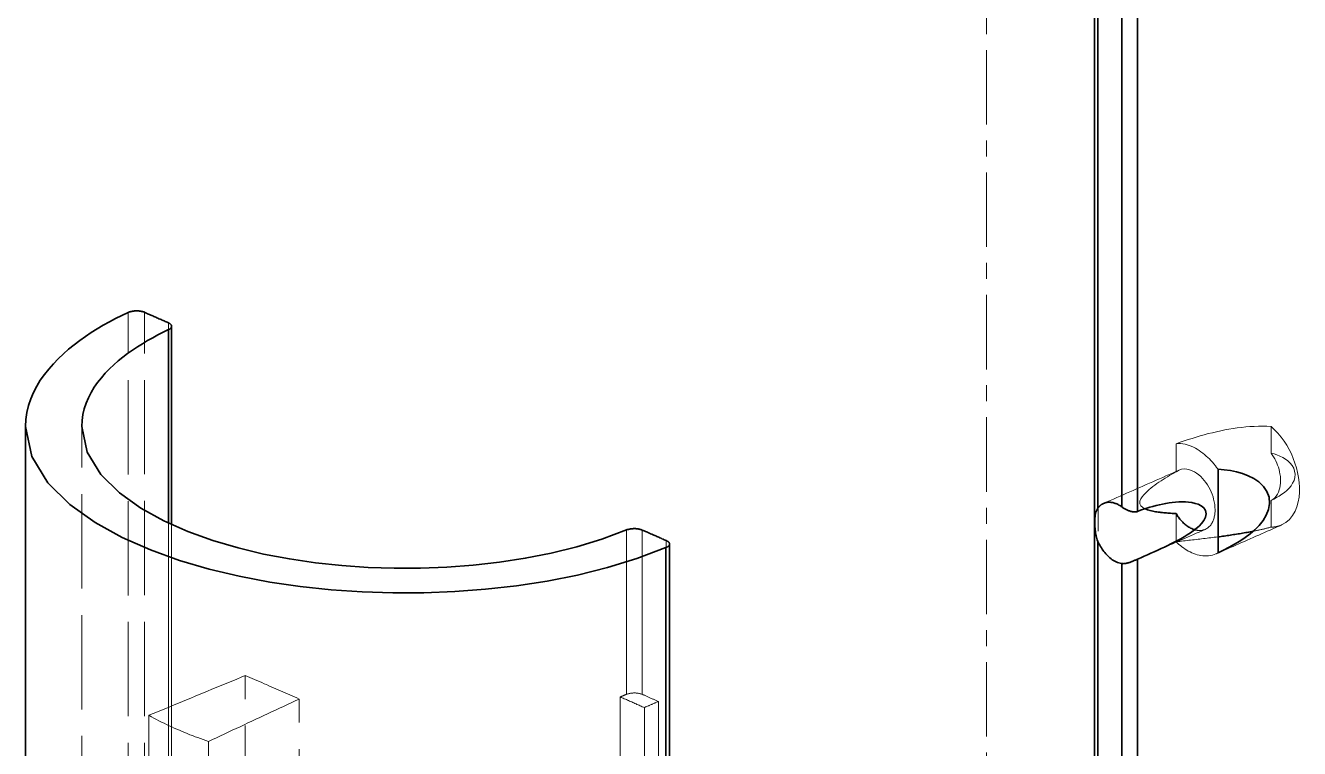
# Model space of a CAD drawing. Header units: millimetres. Extents: x 10 to 410, y 10 to 287.
# Drawn here: x 299.97 to 311.94, y 201.09 to 207.88 of the extents above; entities that cross this region are included whole.
import ezdxf

# ---------------------------------------------------------------- set-up
doc = ezdxf.new("R2010")
doc.units = ezdxf.units.MM
doc.linetypes.add('CENTER', pattern=[1.15, 0.7, -0.15, 0.15, -0.15])
doc.linetypes.add('DASHED', pattern=[0.75, 0.5, -0.25])
for name, color, linetype, lineweight in [('CENTER', 4, 'CENTER', 13), ('HIDDEN', 8, 'DASHED', 18), ('VISIBLE', 7, 'CONTINUOUS', 35)]:
    doc.layers.add(name, color=color, linetype=linetype, lineweight=lineweight)

msp = doc.modelspace()

# ---------------------------------------------------------------- linework, layer by layer
at = {"layer": 'CENTER'}
msp.add_line((309, 169), (309, 273), dxfattribs=at)
at = {"layer": 'HIDDEN'}
for points in [[(310.047, 183.066), (310.047, 184.202), (310.047, 185.338), (310.047, 186.474), (310.047, 187.61), (310.047, 188.746), (310.047, 189.882), (310.047, 191.018), (310.047, 192.154), (310.047, 193.29), (310.047, 194.426), (310.047, 195.562), (310.047, 196.698), (310.047, 197.834), (310.047, 198.971), (310.047, 200.107), (310.047, 201.243), (310.047, 202.379), (310.047, 203.515), (310.047, 204.651), (310.047, 205.787), (310.047, 206.923), (310.047, 208.059), (310.047, 209.195)], [(300.935, 179.056), (300.935, 180.192), (300.935, 181.328), (300.935, 182.464), (300.935, 183.6), (300.935, 184.736), (300.935, 185.872), (300.935, 187.008), (300.935, 188.144), (300.935, 189.281), (300.935, 190.417), (300.935, 191.553), (300.935, 192.689), (300.935, 193.825), (300.935, 194.961), (300.935, 196.097), (300.935, 197.233), (300.935, 198.369), (300.935, 199.505), (300.935, 200.641), (300.935, 201.777), (300.935, 202.913), (300.935, 204.049), (300.935, 205.185)], [(301.087, 179.057), (301.087, 180.193), (301.087, 181.329), (301.087, 182.465), (301.087, 183.601), (301.087, 184.738), (301.087, 185.874), (301.087, 187.01), (301.087, 188.146), (301.087, 189.282), (301.087, 190.418), (301.087, 191.554), (301.087, 192.69), (301.087, 193.826), (301.087, 194.962), (301.087, 196.098), (301.087, 197.234), (301.087, 198.37), (301.087, 199.506), (301.087, 200.642), (301.087, 201.778), (301.087, 202.914), (301.087, 204.05), (301.087, 205.186)], [(301.312, 199.354), (301.312, 199.603), (301.312, 199.852), (301.312, 200.102), (301.312, 200.351), (301.312, 200.6), (301.312, 200.85), (301.312, 201.099), (301.312, 201.348), (301.312, 201.597), (301.312, 201.847), (301.312, 202.096), (301.312, 202.345), (301.312, 202.595), (301.312, 202.844), (301.312, 203.093), (301.312, 203.343), (301.312, 203.592), (301.312, 203.841), (301.312, 204.091), (301.312, 204.34), (301.312, 204.589), (301.312, 204.838), (301.312, 205.088)], [(300.498, 177.985), (300.498, 179.121), (300.498, 180.257), (300.498, 181.393), (300.498, 182.529), (300.498, 183.665), (300.498, 184.801), (300.498, 185.938), (300.498, 187.074), (300.498, 188.21), (300.498, 189.346), (300.498, 190.482), (300.498, 191.618), (300.498, 192.754), (300.498, 193.89), (300.498, 195.026), (300.498, 196.162), (300.498, 197.298), (300.498, 198.434), (300.498, 199.57), (300.498, 200.706), (300.498, 201.842), (300.498, 202.978), (300.498, 204.114)], [(310.78, 203.951), (310.818, 203.965), (310.855, 203.977), (310.893, 203.99), (310.931, 204.002), (310.969, 204.014), (311.007, 204.025), (311.045, 204.035), (311.083, 204.046), (311.122, 204.055), (311.16, 204.064), (311.199, 204.073), (311.238, 204.081), (311.277, 204.088), (311.316, 204.094), (311.355, 204.1), (311.395, 204.105), (311.434, 204.109), (311.474, 204.112), (311.513, 204.114), (311.553, 204.116), (311.593, 204.116), (311.632, 204.116), (311.672, 204.114)], [(311.672, 203.863), (311.672, 203.874), (311.672, 203.885), (311.672, 203.896), (311.672, 203.907), (311.672, 203.918), (311.672, 203.929), (311.672, 203.94), (311.672, 203.951), (311.672, 203.961), (311.672, 203.972), (311.672, 203.983), (311.672, 203.994), (311.672, 204.005), (311.672, 204.016), (311.672, 204.027), (311.672, 204.038), (311.672, 204.049), (311.672, 204.059), (311.672, 204.07), (311.672, 204.081), (311.672, 204.092), (311.672, 204.103), (311.672, 204.114)], [(311.77, 203.188), (311.811, 203.21), (311.846, 203.241), (311.875, 203.277), (311.898, 203.317), (311.915, 203.36), (311.927, 203.404), (311.935, 203.45), (311.939, 203.496), (311.94, 203.542), (311.937, 203.588), (311.931, 203.634), (311.922, 203.68), (311.911, 203.725), (311.897, 203.769), (311.881, 203.812), (311.863, 203.855), (311.842, 203.896), (311.819, 203.937), (311.794, 203.975), (311.767, 204.013), (311.737, 204.049), (311.706, 204.082), (311.672, 204.114)], [(310.78, 203.951), (310.801, 203.952), (310.822, 203.952), (310.843, 203.949), (310.864, 203.946), (310.884, 203.94), (310.904, 203.934), (310.923, 203.927), (310.943, 203.918), (310.961, 203.909), (310.979, 203.899), (310.997, 203.887), (311.014, 203.876), (311.031, 203.863), (311.048, 203.85), (311.063, 203.836), (311.079, 203.822), (311.094, 203.808), (311.108, 203.793), (311.122, 203.777), (311.136, 203.761), (311.149, 203.745), (311.161, 203.728), (311.174, 203.711)], [(310.78, 203.686), (310.78, 203.697), (310.78, 203.709), (310.78, 203.72), (310.78, 203.732), (310.78, 203.744), (310.78, 203.755), (310.78, 203.767), (310.78, 203.778), (310.78, 203.79), (310.78, 203.801), (310.78, 203.813), (310.78, 203.824), (310.78, 203.836), (310.78, 203.847), (310.78, 203.859), (310.78, 203.87), (310.78, 203.882), (310.78, 203.894), (310.78, 203.905), (310.78, 203.917), (310.78, 203.928), (310.78, 203.94), (310.78, 203.951)], [(311.672, 203.419), (311.698, 203.431), (311.724, 203.445), (311.75, 203.46), (311.774, 203.476), (311.798, 203.493), (311.82, 203.512), (311.841, 203.533), (311.86, 203.556), (311.875, 203.58), (311.888, 203.607), (311.895, 203.635), (311.898, 203.665), (311.894, 203.694), (311.885, 203.721), (311.87, 203.747), (311.852, 203.77), (311.83, 203.79), (311.807, 203.807), (311.782, 203.823), (311.755, 203.835), (311.728, 203.846), (311.7, 203.856), (311.672, 203.863)], [(311.672, 203.419), (311.691, 203.429), (311.707, 203.443), (311.721, 203.459), (311.733, 203.477), (311.743, 203.497), (311.75, 203.517), (311.756, 203.538), (311.759, 203.559), (311.762, 203.581), (311.762, 203.602), (311.761, 203.624), (311.76, 203.645), (311.756, 203.667), (311.752, 203.688), (311.747, 203.709), (311.741, 203.73), (311.734, 203.75), (311.726, 203.77), (311.717, 203.79), (311.707, 203.809), (311.696, 203.828), (311.684, 203.846), (311.672, 203.863)], [(310.099, 203.391), (310.13, 203.404), (310.161, 203.418), (310.192, 203.432), (310.223, 203.445), (310.254, 203.459), (310.284, 203.472), (310.315, 203.486), (310.346, 203.499), (310.377, 203.513), (310.408, 203.527), (310.439, 203.54), (310.469, 203.554), (310.5, 203.567), (310.531, 203.581), (310.562, 203.594), (310.593, 203.608), (310.624, 203.621), (310.654, 203.635), (310.685, 203.649), (310.716, 203.662), (310.747, 203.676), (310.778, 203.689), (310.809, 203.703)], [(310.487, 203.34), (310.467, 203.351), (310.449, 203.367), (310.44, 203.388), (310.44, 203.411), (310.449, 203.433), (310.461, 203.452), (310.476, 203.471), (310.492, 203.488), (310.509, 203.504), (310.526, 203.52), (310.544, 203.535), (310.562, 203.549), (310.581, 203.563), (310.6, 203.577), (310.619, 203.59), (310.639, 203.603), (310.659, 203.616), (310.679, 203.628), (310.699, 203.64), (310.719, 203.652), (310.739, 203.664), (310.76, 203.675), (310.78, 203.686)], [(310.78, 203.686), (310.782, 203.687), (310.783, 203.688), (310.784, 203.688), (310.785, 203.689), (310.786, 203.69), (310.787, 203.691), (310.789, 203.692), (310.79, 203.693), (310.791, 203.693), (310.792, 203.694), (310.793, 203.695), (310.795, 203.696), (310.796, 203.696), (310.797, 203.697), (310.798, 203.698), (310.8, 203.698), (310.801, 203.699), (310.802, 203.7), (310.803, 203.7), (310.805, 203.701), (310.806, 203.702), (310.807, 203.702), (310.809, 203.703)], [(310.809, 203.703), (310.832, 203.711), (310.857, 203.714), (310.882, 203.712), (310.906, 203.707), (310.93, 203.698), (310.952, 203.687), (310.973, 203.674), (310.993, 203.659), (311.012, 203.643), (311.029, 203.625), (311.045, 203.606), (311.06, 203.586), (311.074, 203.566), (311.087, 203.544), (311.099, 203.522), (311.109, 203.5), (311.119, 203.477), (311.127, 203.453), (311.133, 203.429), (311.139, 203.405), (311.143, 203.38), (311.145, 203.355), (311.146, 203.331)], [(311.672, 203.168), (311.672, 203.179), (311.672, 203.19), (311.672, 203.201), (311.672, 203.212), (311.672, 203.223), (311.672, 203.233), (311.672, 203.244), (311.672, 203.255), (311.672, 203.266), (311.672, 203.277), (311.672, 203.288), (311.672, 203.299), (311.672, 203.31), (311.672, 203.321), (311.672, 203.331), (311.672, 203.342), (311.672, 203.353), (311.672, 203.364), (311.672, 203.375), (311.672, 203.386), (311.672, 203.397), (311.672, 203.408), (311.672, 203.419)], [(310.78, 203.03), (310.78, 203.041), (310.78, 203.053), (310.78, 203.064), (310.78, 203.076), (310.78, 203.087), (310.78, 203.099), (310.78, 203.111), (310.78, 203.122), (310.78, 203.134), (310.78, 203.145), (310.78, 203.157), (310.78, 203.168), (310.78, 203.18), (310.78, 203.191), (310.78, 203.203), (310.78, 203.214), (310.78, 203.226), (310.78, 203.238), (310.78, 203.249), (310.78, 203.261), (310.78, 203.272), (310.78, 203.284), (310.78, 203.295)], [(311.146, 203.331), (311.146, 203.321), (311.146, 203.312), (311.145, 203.302), (311.144, 203.293), (311.143, 203.283), (311.141, 203.274), (311.139, 203.265), (311.137, 203.255), (311.134, 203.246), (311.131, 203.237), (311.128, 203.229), (311.124, 203.22), (311.12, 203.211), (311.115, 203.203), (311.11, 203.195), (311.105, 203.187), (311.099, 203.18), (311.092, 203.173), (311.085, 203.167), (311.078, 203.161), (311.07, 203.155), (311.062, 203.151), (311.053, 203.146)], [(301.315, 199.228), (301.315, 199.401), (301.315, 199.574), (301.315, 199.747), (301.315, 199.92), (301.315, 200.093), (301.315, 200.266), (301.315, 200.439), (301.315, 200.611), (301.315, 200.784), (301.315, 200.957), (301.315, 201.13), (301.315, 201.303), (301.315, 201.476), (301.315, 201.649), (301.315, 201.822), (301.315, 201.995), (301.315, 202.167), (301.315, 202.34), (301.315, 202.513), (301.315, 202.686), (301.315, 202.859), (301.315, 203.032), (301.315, 203.205)], [(301.343, 199.286), (301.343, 199.456), (301.343, 199.626), (301.343, 199.796), (301.343, 199.965), (301.343, 200.135), (301.343, 200.305), (301.343, 200.475), (301.343, 200.645), (301.343, 200.814), (301.343, 200.984), (301.343, 201.154), (301.343, 201.324), (301.343, 201.494), (301.343, 201.663), (301.343, 201.833), (301.343, 202.003), (301.343, 202.173), (301.343, 202.343), (301.343, 202.512), (301.343, 202.682), (301.343, 202.852), (301.343, 203.022), (301.343, 203.192)], [(305.618, 201.597), (305.618, 201.664), (305.618, 201.732), (305.618, 201.799), (305.618, 201.866), (305.618, 201.933), (305.618, 202), (305.618, 202.067), (305.618, 202.134), (305.618, 202.201), (305.618, 202.269), (305.618, 202.336), (305.618, 202.403), (305.618, 202.47), (305.618, 202.537), (305.618, 202.604), (305.618, 202.671), (305.618, 202.738), (305.618, 202.806), (305.618, 202.873), (305.618, 202.94), (305.618, 203.007), (305.618, 203.074), (305.618, 203.141)], [(305.765, 201.596), (305.765, 201.663), (305.765, 201.731), (305.765, 201.798), (305.765, 201.865), (305.765, 201.932), (305.765, 201.999), (305.765, 202.066), (305.765, 202.133), (305.765, 202.2), (305.765, 202.268), (305.765, 202.335), (305.765, 202.402), (305.765, 202.469), (305.765, 202.536), (305.765, 202.603), (305.765, 202.67), (305.765, 202.737), (305.765, 202.805), (305.765, 202.872), (305.765, 202.939), (305.765, 203.006), (305.765, 203.073), (305.765, 203.14)], [(310.417, 202.866), (310.445, 202.878), (310.472, 202.891), (310.5, 202.903), (310.528, 202.915), (310.555, 202.927), (310.583, 202.939), (310.611, 202.952), (310.638, 202.964), (310.666, 202.976), (310.694, 202.988), (310.721, 203), (310.749, 203.012), (310.777, 203.025), (310.804, 203.037), (310.832, 203.049), (310.86, 203.061), (310.887, 203.073), (310.915, 203.086), (310.943, 203.098), (310.97, 203.11), (310.998, 203.122), (311.026, 203.134), (311.053, 203.146)], [(311.053, 203.146), (311.049, 203.145), (311.045, 203.143), (311.041, 203.142), (311.037, 203.141), (311.033, 203.139), (311.029, 203.139), (311.024, 203.138), (311.02, 203.137), (311.016, 203.136), (311.011, 203.136), (311.007, 203.136), (311.003, 203.136), (310.998, 203.136), (310.994, 203.136), (310.99, 203.136), (310.985, 203.137), (310.981, 203.137), (310.977, 203.138), (310.972, 203.139), (310.968, 203.139), (310.964, 203.14), (310.96, 203.141), (310.955, 203.143)], [(311.155, 202.917), (311.181, 202.928), (311.208, 202.94), (311.235, 202.952), (311.262, 202.964), (311.288, 202.976), (311.315, 202.987), (311.342, 202.999), (311.369, 203.011), (311.396, 203.023), (311.422, 203.034), (311.449, 203.046), (311.476, 203.058), (311.503, 203.07), (311.529, 203.082), (311.556, 203.093), (311.583, 203.105), (311.61, 203.117), (311.637, 203.129), (311.663, 203.14), (311.69, 203.152), (311.717, 203.164), (311.744, 203.176), (311.77, 203.188)], [(311.672, 203.168), (311.665, 203.166), (311.658, 203.164), (311.65, 203.162), (311.643, 203.161), (311.636, 203.159), (311.629, 203.157), (311.622, 203.155), (311.614, 203.153), (311.607, 203.152), (311.6, 203.15), (311.593, 203.148), (311.585, 203.147), (311.578, 203.145), (311.571, 203.143), (311.564, 203.142), (311.556, 203.14), (311.549, 203.139), (311.542, 203.137), (311.535, 203.135), (311.527, 203.134), (311.52, 203.132), (311.513, 203.131), (311.505, 203.13)], [(311.672, 203.168), (311.676, 203.168), (311.681, 203.168), (311.685, 203.168), (311.69, 203.168), (311.694, 203.169), (311.698, 203.169), (311.703, 203.17), (311.707, 203.17), (311.711, 203.171), (311.716, 203.171), (311.72, 203.172), (311.724, 203.173), (311.729, 203.174), (311.733, 203.175), (311.737, 203.176), (311.742, 203.177), (311.746, 203.178), (311.75, 203.18), (311.754, 203.181), (311.758, 203.183), (311.762, 203.184), (311.766, 203.186), (311.77, 203.188)], [(305.989, 176.913), (305.989, 178.049), (305.989, 179.185), (305.989, 180.321), (305.989, 181.457), (305.989, 182.593), (305.989, 183.729), (305.989, 184.865), (305.989, 186.001), (305.989, 187.137), (305.989, 188.274), (305.989, 189.41), (305.989, 190.546), (305.989, 191.682), (305.989, 192.818), (305.989, 193.954), (305.989, 195.09), (305.989, 196.226), (305.989, 197.362), (305.989, 198.498), (305.989, 199.634), (305.989, 200.77), (305.989, 201.906), (305.989, 203.042)], [(311.174, 203.076), (311.157, 203.074), (311.139, 203.072), (311.122, 203.07), (311.105, 203.068), (311.088, 203.066), (311.071, 203.064), (311.054, 203.062), (311.037, 203.06), (311.02, 203.058), (311.003, 203.056), (310.986, 203.054), (310.969, 203.052), (310.951, 203.05), (310.934, 203.048), (310.917, 203.046), (310.9, 203.044), (310.883, 203.042), (310.866, 203.04), (310.849, 203.038), (310.832, 203.036), (310.815, 203.034), (310.798, 203.032), (310.78, 203.03)], [(311.155, 202.917), (311.138, 202.91), (311.121, 202.905), (311.103, 202.901), (311.085, 202.898), (311.067, 202.897), (311.049, 202.897), (311.031, 202.898), (311.013, 202.901), (310.996, 202.904), (310.978, 202.909), (310.961, 202.914), (310.944, 202.92), (310.928, 202.927), (310.911, 202.935), (310.895, 202.943), (310.88, 202.952), (310.865, 202.962), (310.85, 202.972), (310.835, 202.983), (310.821, 202.994), (310.807, 203.005), (310.794, 203.017), (310.78, 203.03)], [(311.174, 202.926), (311.173, 202.926), (311.172, 202.925), (311.171, 202.925), (311.17, 202.924), (311.17, 202.924), (311.169, 202.923), (311.168, 202.923), (311.167, 202.923), (311.166, 202.922), (311.165, 202.922), (311.165, 202.921), (311.164, 202.921), (311.163, 202.92), (311.162, 202.92), (311.161, 202.92), (311.16, 202.919), (311.16, 202.919), (311.159, 202.918), (311.158, 202.918), (311.157, 202.918), (311.156, 202.917), (311.155, 202.917), (311.155, 202.917)], [(302.035, 201.774), (301.996, 201.758), (301.957, 201.741), (301.917, 201.725), (301.878, 201.709), (301.839, 201.693), (301.799, 201.676), (301.76, 201.66), (301.72, 201.644), (301.681, 201.628), (301.642, 201.611), (301.602, 201.595), (301.563, 201.579), (301.524, 201.562), (301.484, 201.546), (301.445, 201.53), (301.406, 201.514), (301.366, 201.497), (301.327, 201.481), (301.288, 201.465), (301.248, 201.449), (301.209, 201.432), (301.17, 201.416), (301.13, 201.4)], [(302.035, 179.446), (302.035, 180.417), (302.035, 181.387), (302.035, 182.358), (302.035, 183.329), (302.035, 184.3), (302.035, 185.271), (302.035, 186.241), (302.035, 187.212), (302.035, 188.183), (302.035, 189.154), (302.035, 190.125), (302.035, 191.095), (302.035, 192.066), (302.035, 193.037), (302.035, 194.008), (302.035, 194.978), (302.035, 195.949), (302.035, 196.92), (302.035, 197.891), (302.035, 198.862), (302.035, 199.832), (302.035, 200.803), (302.035, 201.774)], [(302.541, 201.553), (302.519, 201.563), (302.497, 201.572), (302.475, 201.582), (302.453, 201.591), (302.431, 201.601), (302.409, 201.611), (302.387, 201.62), (302.365, 201.63), (302.343, 201.639), (302.321, 201.649), (302.299, 201.659), (302.277, 201.668), (302.255, 201.678), (302.233, 201.688), (302.211, 201.697), (302.189, 201.707), (302.167, 201.716), (302.145, 201.726), (302.123, 201.736), (302.101, 201.745), (302.079, 201.755), (302.057, 201.764), (302.035, 201.774)], [(305.556, 201.573), (305.559, 201.574), (305.562, 201.575), (305.564, 201.576), (305.567, 201.577), (305.57, 201.578), (305.572, 201.579), (305.575, 201.58), (305.578, 201.581), (305.58, 201.582), (305.583, 201.583), (305.586, 201.584), (305.588, 201.585), (305.591, 201.586), (305.594, 201.588), (305.596, 201.589), (305.599, 201.59), (305.602, 201.591), (305.604, 201.592), (305.607, 201.593), (305.61, 201.594), (305.612, 201.595), (305.615, 201.596), (305.618, 201.597)], [(305.765, 201.596), (305.759, 201.599), (305.752, 201.601), (305.746, 201.603), (305.74, 201.604), (305.733, 201.606), (305.727, 201.607), (305.721, 201.608), (305.714, 201.609), (305.708, 201.609), (305.701, 201.61), (305.695, 201.61), (305.688, 201.61), (305.681, 201.61), (305.675, 201.609), (305.668, 201.609), (305.662, 201.608), (305.655, 201.607), (305.649, 201.606), (305.643, 201.605), (305.636, 201.603), (305.63, 201.602), (305.624, 201.6), (305.618, 201.597)], [(305.765, 201.596), (305.771, 201.593), (305.778, 201.591), (305.784, 201.588), (305.791, 201.585), (305.797, 201.582), (305.804, 201.579), (305.811, 201.576), (305.817, 201.573), (305.824, 201.57), (305.83, 201.568), (305.837, 201.565), (305.843, 201.562), (305.85, 201.559), (305.857, 201.556), (305.863, 201.553), (305.87, 201.55), (305.876, 201.547), (305.883, 201.545), (305.889, 201.542), (305.896, 201.539), (305.903, 201.536), (305.909, 201.533), (305.916, 201.53)], [(301.69, 201.155), (301.727, 201.172), (301.764, 201.189), (301.801, 201.207), (301.838, 201.224), (301.875, 201.241), (301.912, 201.259), (301.949, 201.276), (301.986, 201.293), (302.023, 201.311), (302.06, 201.328), (302.097, 201.345), (302.134, 201.363), (302.171, 201.38), (302.208, 201.397), (302.245, 201.414), (302.282, 201.432), (302.319, 201.449), (302.356, 201.466), (302.393, 201.484), (302.43, 201.501), (302.467, 201.518), (302.504, 201.536), (302.541, 201.553)], [(302.541, 179.225), (302.541, 180.196), (302.541, 181.166), (302.541, 182.137), (302.541, 183.108), (302.541, 184.079), (302.541, 185.05), (302.541, 186.02), (302.541, 186.991), (302.541, 187.962), (302.541, 188.933), (302.541, 189.903), (302.541, 190.874), (302.541, 191.845), (302.541, 192.816), (302.541, 193.787), (302.541, 194.757), (302.541, 195.728), (302.541, 196.699), (302.541, 197.67), (302.541, 198.641), (302.541, 199.611), (302.541, 200.582), (302.541, 201.553)], [(305.556, 197.316), (305.556, 197.501), (305.556, 197.686), (305.556, 197.871), (305.556, 198.056), (305.556, 198.242), (305.556, 198.427), (305.556, 198.612), (305.556, 198.797), (305.556, 198.982), (305.556, 199.167), (305.556, 199.352), (305.556, 199.537), (305.556, 199.722), (305.556, 199.907), (305.556, 200.092), (305.556, 200.277), (305.556, 200.462), (305.556, 200.647), (305.556, 200.832), (305.556, 201.018), (305.556, 201.203), (305.556, 201.388), (305.556, 201.573)], [(305.556, 201.573), (305.566, 201.568), (305.576, 201.564), (305.586, 201.56), (305.596, 201.555), (305.606, 201.551), (305.616, 201.547), (305.626, 201.542), (305.636, 201.538), (305.646, 201.534), (305.656, 201.529), (305.666, 201.525), (305.676, 201.521), (305.686, 201.516), (305.696, 201.512), (305.706, 201.508), (305.715, 201.503), (305.725, 201.499), (305.735, 201.494), (305.745, 201.49), (305.755, 201.486), (305.765, 201.481), (305.775, 201.477), (305.785, 201.473)], [(305.785, 201.473), (305.791, 201.475), (305.796, 201.478), (305.802, 201.48), (305.808, 201.483), (305.813, 201.485), (305.819, 201.488), (305.825, 201.49), (305.83, 201.493), (305.836, 201.495), (305.842, 201.498), (305.848, 201.5), (305.853, 201.503), (305.859, 201.505), (305.865, 201.508), (305.87, 201.51), (305.876, 201.513), (305.882, 201.515), (305.887, 201.518), (305.893, 201.52), (305.899, 201.523), (305.904, 201.525), (305.91, 201.528), (305.916, 201.53)], [(305.785, 197.244), (305.785, 197.428), (305.785, 197.612), (305.785, 197.795), (305.785, 197.979), (305.785, 198.163), (305.785, 198.347), (305.785, 198.531), (305.785, 198.715), (305.785, 198.899), (305.785, 199.082), (305.785, 199.266), (305.785, 199.45), (305.785, 199.634), (305.785, 199.818), (305.785, 200.002), (305.785, 200.186), (305.785, 200.37), (305.785, 200.553), (305.785, 200.737), (305.785, 200.921), (305.785, 201.105), (305.785, 201.289), (305.785, 201.473)], [(305.916, 197.304), (305.916, 197.488), (305.916, 197.672), (305.916, 197.855), (305.916, 198.039), (305.916, 198.223), (305.916, 198.407), (305.916, 198.59), (305.916, 198.774), (305.916, 198.958), (305.916, 199.142), (305.916, 199.325), (305.916, 199.509), (305.916, 199.693), (305.916, 199.877), (305.916, 200.06), (305.916, 200.244), (305.916, 200.428), (305.916, 200.612), (305.916, 200.795), (305.916, 200.979), (305.916, 201.163), (305.916, 201.346), (305.916, 201.53)], [(301.13, 201.4), (301.154, 201.387), (301.177, 201.374), (301.2, 201.361), (301.224, 201.349), (301.248, 201.337), (301.272, 201.325), (301.295, 201.314), (301.32, 201.302), (301.344, 201.291), (301.368, 201.28), (301.392, 201.269), (301.417, 201.259), (301.441, 201.248), (301.466, 201.238), (301.49, 201.228), (301.515, 201.218), (301.54, 201.209), (301.565, 201.199), (301.59, 201.19), (301.615, 201.181), (301.64, 201.172), (301.665, 201.163), (301.69, 201.155)], [(301.13, 190.606), (301.13, 191.075), (301.13, 191.544), (301.13, 192.014), (301.13, 192.483), (301.13, 192.952), (301.13, 193.422), (301.13, 193.891), (301.13, 194.36), (301.13, 194.829), (301.13, 195.299), (301.13, 195.768), (301.13, 196.237), (301.13, 196.707), (301.13, 197.176), (301.13, 197.645), (301.13, 198.115), (301.13, 198.584), (301.13, 199.053), (301.13, 199.523), (301.13, 199.992), (301.13, 200.461), (301.13, 200.93), (301.13, 201.4)], [(301.69, 190.361), (301.69, 190.83), (301.69, 191.299), (301.69, 191.769), (301.69, 192.238), (301.69, 192.707), (301.69, 193.177), (301.69, 193.646), (301.69, 194.115), (301.69, 194.585), (301.69, 195.054), (301.69, 195.523), (301.69, 195.993), (301.69, 196.462), (301.69, 196.931), (301.69, 197.4), (301.69, 197.87), (301.69, 198.339), (301.69, 198.808), (301.69, 199.278), (301.69, 199.747), (301.69, 200.216), (301.69, 200.686), (301.69, 201.155)]]:
    msp.add_lwpolyline(points, dxfattribs=at)
at = {"layer": 'VISIBLE'}
for points in [[(310.417, 203.315), (310.417, 203.557), (310.417, 203.799), (310.417, 204.04), (310.417, 204.282), (310.417, 204.524), (310.417, 204.766), (310.417, 205.008), (310.417, 205.25), (310.417, 205.492), (310.417, 205.733), (310.417, 205.975), (310.417, 206.217), (310.417, 206.459), (310.417, 206.701), (310.417, 206.943), (310.417, 207.185), (310.417, 207.426), (310.417, 207.668), (310.417, 207.91), (310.417, 208.152), (310.417, 208.394), (310.417, 208.636), (310.417, 208.878)], [(310.27, 203.358), (310.27, 203.594), (310.27, 203.831), (310.27, 204.067), (310.27, 204.304), (310.27, 204.54), (310.27, 204.777), (310.27, 205.013), (310.27, 205.25), (310.27, 205.486), (310.27, 205.722), (310.27, 205.959), (310.27, 206.195), (310.27, 206.432), (310.27, 206.668), (310.27, 206.905), (310.27, 207.141), (310.27, 207.378), (310.27, 207.614), (310.27, 207.851), (310.27, 208.087), (310.27, 208.323), (310.27, 208.56), (310.27, 208.796)], [(310.014, 183.032), (310.014, 184.147), (310.014, 185.263), (310.014, 186.378), (310.014, 187.493), (310.014, 188.608), (310.014, 189.723), (310.014, 190.839), (310.014, 191.954), (310.014, 193.069), (310.014, 194.184), (310.014, 195.299), (310.014, 196.414), (310.014, 197.53), (310.014, 198.645), (310.014, 199.76), (310.014, 200.875), (310.014, 201.99), (310.014, 203.105), (310.014, 204.221), (310.014, 205.336), (310.014, 206.451), (310.014, 207.566), (310.014, 208.681)], [(310.045, 203.346), (310.045, 203.578), (310.045, 203.811), (310.045, 204.043), (310.045, 204.276), (310.045, 204.509), (310.045, 204.741), (310.045, 204.974), (310.045, 205.206), (310.045, 205.439), (310.045, 205.671), (310.045, 205.904), (310.045, 206.136), (310.045, 206.369), (310.045, 206.601), (310.045, 206.834), (310.045, 207.066), (310.045, 207.299), (310.045, 207.531), (310.045, 207.764), (310.045, 207.996), (310.045, 208.229), (310.045, 208.461), (310.045, 208.694)], [(300.935, 205.185), (300.876, 205.156), (300.817, 205.127), (300.759, 205.096), (300.701, 205.064), (300.644, 205.03), (300.588, 204.995), (300.533, 204.958), (300.479, 204.92), (300.427, 204.881), (300.375, 204.839), (300.326, 204.796), (300.278, 204.75), (300.232, 204.703), (300.188, 204.653), (300.147, 204.602), (300.109, 204.548), (300.075, 204.491), (300.045, 204.433), (300.019, 204.372), (299.998, 204.309), (299.982, 204.245), (299.973, 204.18), (299.97, 204.114)], [(300.935, 205.185), (300.942, 205.188), (300.948, 205.19), (300.954, 205.192), (300.961, 205.194), (300.968, 205.195), (300.974, 205.196), (300.981, 205.198), (300.988, 205.198), (300.994, 205.199), (301.001, 205.199), (301.008, 205.2), (301.015, 205.2), (301.021, 205.199), (301.028, 205.199), (301.035, 205.199), (301.042, 205.198), (301.048, 205.197), (301.055, 205.196), (301.061, 205.194), (301.068, 205.193), (301.075, 205.191), (301.081, 205.189), (301.087, 205.186)], [(301.087, 205.186), (301.097, 205.182), (301.107, 205.178), (301.116, 205.173), (301.126, 205.169), (301.136, 205.165), (301.146, 205.16), (301.156, 205.156), (301.165, 205.152), (301.175, 205.148), (301.185, 205.143), (301.195, 205.139), (301.204, 205.135), (301.214, 205.131), (301.224, 205.126), (301.234, 205.122), (301.244, 205.118), (301.253, 205.113), (301.263, 205.109), (301.273, 205.105), (301.283, 205.101), (301.292, 205.096), (301.302, 205.092), (301.312, 205.088)], [(301.312, 205.088), (301.314, 205.087), (301.316, 205.086), (301.318, 205.085), (301.319, 205.084), (301.321, 205.083), (301.323, 205.082), (301.325, 205.081), (301.326, 205.08), (301.328, 205.079), (301.33, 205.077), (301.331, 205.076), (301.333, 205.075), (301.334, 205.073), (301.336, 205.072), (301.337, 205.07), (301.338, 205.068), (301.34, 205.067), (301.341, 205.065), (301.341, 205.063), (301.342, 205.061), (301.343, 205.059), (301.343, 205.057), (301.343, 205.055)], [(301.343, 205.055), (301.343, 205.053), (301.343, 205.051), (301.342, 205.049), (301.342, 205.047), (301.341, 205.046), (301.34, 205.044), (301.339, 205.042), (301.338, 205.041), (301.337, 205.039), (301.335, 205.038), (301.334, 205.036), (301.333, 205.035), (301.331, 205.034), (301.33, 205.032), (301.328, 205.031), (301.326, 205.03), (301.325, 205.029), (301.323, 205.028), (301.322, 205.027), (301.32, 205.026), (301.318, 205.025), (301.316, 205.024), (301.315, 205.023)], [(301.343, 203.192), (301.343, 203.273), (301.343, 203.354), (301.343, 203.435), (301.343, 203.516), (301.343, 203.597), (301.343, 203.678), (301.343, 203.759), (301.343, 203.84), (301.343, 203.921), (301.343, 204.002), (301.343, 204.083), (301.343, 204.164), (301.343, 204.245), (301.343, 204.326), (301.343, 204.407), (301.343, 204.488), (301.343, 204.569), (301.343, 204.65), (301.343, 204.731), (301.343, 204.812), (301.343, 204.893), (301.343, 204.974), (301.343, 205.055)], [(301.315, 205.023), (301.264, 204.999), (301.214, 204.974), (301.165, 204.947), (301.116, 204.92), (301.068, 204.891), (301.021, 204.862), (300.974, 204.831), (300.929, 204.798), (300.884, 204.764), (300.841, 204.729), (300.799, 204.692), (300.758, 204.654), (300.72, 204.613), (300.683, 204.571), (300.648, 204.527), (300.616, 204.482), (300.587, 204.434), (300.561, 204.384), (300.54, 204.333), (300.522, 204.28), (300.509, 204.225), (300.501, 204.17), (300.498, 204.114)], [(301.315, 203.205), (301.315, 203.284), (301.315, 203.363), (301.315, 203.442), (301.315, 203.521), (301.315, 203.6), (301.315, 203.679), (301.315, 203.758), (301.315, 203.837), (301.315, 203.916), (301.315, 203.995), (301.315, 204.074), (301.315, 204.154), (301.315, 204.233), (301.315, 204.312), (301.315, 204.391), (301.315, 204.47), (301.315, 204.549), (301.315, 204.628), (301.315, 204.707), (301.315, 204.786), (301.315, 204.865), (301.315, 204.944), (301.315, 205.023)], [(299.97, 204.114), (300.029, 203.831), (300.18, 203.584), (300.386, 203.38), (300.623, 203.211), (300.878, 203.071), (301.143, 202.953), (301.417, 202.855), (301.696, 202.773), (301.979, 202.706), (302.265, 202.652), (302.552, 202.609), (302.841, 202.579), (303.132, 202.559), (303.422, 202.549), (303.713, 202.55), (304.003, 202.562), (304.293, 202.584), (304.582, 202.617), (304.87, 202.661), (305.155, 202.718), (305.437, 202.788), (305.715, 202.873), (305.987, 202.975)], [(299.97, 177.985), (299.97, 179.121), (299.97, 180.257), (299.97, 181.393), (299.97, 182.529), (299.97, 183.665), (299.97, 184.801), (299.97, 185.938), (299.97, 187.074), (299.97, 188.21), (299.97, 189.346), (299.97, 190.482), (299.97, 191.618), (299.97, 192.754), (299.97, 193.89), (299.97, 195.026), (299.97, 196.162), (299.97, 197.298), (299.97, 198.434), (299.97, 199.57), (299.97, 200.706), (299.97, 201.842), (299.97, 202.978), (299.97, 204.114)], [(300.498, 204.114), (300.548, 203.873), (300.677, 203.663), (300.853, 203.489), (301.054, 203.346), (301.27, 203.226), (301.496, 203.126), (301.729, 203.042), (301.967, 202.972), (302.207, 202.915), (302.45, 202.869), (302.695, 202.833), (302.941, 202.806), (303.188, 202.789), (303.435, 202.781), (303.682, 202.782), (303.929, 202.791), (304.176, 202.81), (304.422, 202.838), (304.666, 202.876), (304.909, 202.924), (305.149, 202.983), (305.386, 203.055), (305.618, 203.141)], [(311.174, 202.926), (311.226, 202.952), (311.278, 202.978), (311.329, 203.007), (311.379, 203.037), (311.428, 203.069), (311.475, 203.104), (311.519, 203.142), (311.56, 203.183), (311.597, 203.229), (311.627, 203.279), (311.649, 203.333), (311.658, 203.39), (311.653, 203.448), (311.633, 203.503), (311.6, 203.551), (311.558, 203.592), (311.51, 203.625), (311.458, 203.651), (311.403, 203.672), (311.347, 203.688), (311.29, 203.699), (311.232, 203.707), (311.174, 203.711)], [(311.174, 202.926), (311.174, 202.96), (311.174, 202.994), (311.174, 203.028), (311.174, 203.063), (311.174, 203.097), (311.174, 203.131), (311.174, 203.165), (311.174, 203.199), (311.174, 203.233), (311.174, 203.267), (311.174, 203.301), (311.174, 203.336), (311.174, 203.37), (311.174, 203.404), (311.174, 203.438), (311.174, 203.472), (311.174, 203.506), (311.174, 203.54), (311.174, 203.575), (311.174, 203.609), (311.174, 203.643), (311.174, 203.677), (311.174, 203.711)], [(310.045, 203.346), (310.047, 203.348), (310.049, 203.351), (310.051, 203.353), (310.053, 203.356), (310.055, 203.358), (310.057, 203.36), (310.059, 203.363), (310.061, 203.365), (310.063, 203.367), (310.066, 203.369), (310.068, 203.371), (310.07, 203.373), (310.073, 203.375), (310.075, 203.377), (310.078, 203.379), (310.08, 203.38), (310.083, 203.382), (310.086, 203.384), (310.088, 203.385), (310.091, 203.387), (310.094, 203.388), (310.097, 203.39), (310.099, 203.391)], [(310.099, 203.391), (310.107, 203.394), (310.114, 203.396), (310.122, 203.398), (310.13, 203.4), (310.137, 203.401), (310.145, 203.401), (310.153, 203.402), (310.161, 203.401), (310.169, 203.4), (310.177, 203.399), (310.185, 203.398), (310.192, 203.396), (310.2, 203.394), (310.207, 203.391), (310.215, 203.389), (310.222, 203.386), (310.229, 203.382), (310.236, 203.379), (310.243, 203.375), (310.25, 203.371), (310.257, 203.367), (310.263, 203.362), (310.27, 203.358)], [(310.417, 203.315), (310.446, 203.326), (310.475, 203.336), (310.504, 203.345), (310.534, 203.354), (310.563, 203.363), (310.593, 203.371), (310.623, 203.378), (310.653, 203.384), (310.683, 203.39), (310.714, 203.395), (310.744, 203.399), (310.775, 203.402), (310.806, 203.404), (310.837, 203.405), (310.867, 203.404), (310.898, 203.402), (310.929, 203.398), (310.959, 203.391), (310.988, 203.382), (311.016, 203.368), (311.04, 203.349), (311.057, 203.324), (311.063, 203.294)], [(310.045, 203.034), (310.04, 203.047), (310.035, 203.06), (310.032, 203.073), (310.028, 203.087), (310.026, 203.101), (310.023, 203.114), (310.022, 203.128), (310.02, 203.142), (310.019, 203.156), (310.018, 203.17), (310.018, 203.184), (310.017, 203.198), (310.017, 203.212), (310.017, 203.226), (310.018, 203.24), (310.018, 203.253), (310.02, 203.267), (310.021, 203.281), (310.024, 203.295), (310.027, 203.308), (310.032, 203.322), (310.038, 203.334), (310.045, 203.346)], [(310.27, 203.358), (310.276, 203.354), (310.281, 203.35), (310.287, 203.346), (310.293, 203.343), (310.299, 203.34), (310.305, 203.336), (310.311, 203.333), (310.317, 203.33), (310.324, 203.327), (310.33, 203.325), (310.336, 203.322), (310.343, 203.32), (310.349, 203.318), (310.356, 203.316), (310.363, 203.314), (310.369, 203.313), (310.376, 203.312), (310.383, 203.311), (310.39, 203.311), (310.397, 203.311), (310.404, 203.311), (310.41, 203.313), (310.417, 203.315)], [(311.063, 203.294), (311.057, 203.26), (311.041, 203.229), (311.02, 203.202), (310.996, 203.177), (310.97, 203.154), (310.942, 203.133), (310.914, 203.113), (310.885, 203.094), (310.855, 203.076), (310.825, 203.059), (310.794, 203.042), (310.763, 203.026), (310.732, 203.01), (310.701, 202.995), (310.67, 202.98), (310.639, 202.966), (310.607, 202.951), (310.575, 202.937), (310.544, 202.922), (310.512, 202.908), (310.48, 202.894), (310.449, 202.88), (310.417, 202.866)], [(310.78, 203.295), (310.768, 203.296), (310.755, 203.296), (310.742, 203.297), (310.729, 203.298), (310.716, 203.299), (310.703, 203.3), (310.69, 203.301), (310.677, 203.302), (310.664, 203.303), (310.651, 203.304), (310.638, 203.306), (310.626, 203.307), (310.613, 203.309), (310.6, 203.311), (310.587, 203.313), (310.574, 203.315), (310.562, 203.318), (310.549, 203.321), (310.536, 203.324), (310.524, 203.327), (310.512, 203.331), (310.499, 203.335), (310.487, 203.34)], [(310.955, 203.143), (310.946, 203.146), (310.936, 203.149), (310.927, 203.154), (310.917, 203.158), (310.908, 203.163), (310.899, 203.168), (310.891, 203.174), (310.882, 203.18), (310.874, 203.186), (310.866, 203.193), (310.858, 203.199), (310.851, 203.206), (310.843, 203.214), (310.836, 203.221), (310.829, 203.229), (310.822, 203.236), (310.816, 203.244), (310.809, 203.253), (310.803, 203.261), (310.797, 203.269), (310.791, 203.278), (310.786, 203.286), (310.78, 203.295)], [(305.765, 203.14), (305.759, 203.143), (305.752, 203.145), (305.746, 203.147), (305.74, 203.148), (305.733, 203.15), (305.727, 203.151), (305.721, 203.152), (305.714, 203.153), (305.708, 203.153), (305.701, 203.154), (305.695, 203.154), (305.688, 203.154), (305.681, 203.154), (305.675, 203.153), (305.668, 203.153), (305.662, 203.152), (305.655, 203.151), (305.649, 203.15), (305.643, 203.149), (305.636, 203.147), (305.63, 203.146), (305.624, 203.144), (305.618, 203.141)], [(305.765, 203.14), (305.774, 203.136), (305.784, 203.132), (305.794, 203.127), (305.804, 203.123), (305.814, 203.119), (305.823, 203.115), (305.833, 203.11), (305.843, 203.106), (305.853, 203.102), (305.862, 203.098), (305.872, 203.093), (305.882, 203.089), (305.892, 203.085), (305.901, 203.08), (305.911, 203.076), (305.921, 203.072), (305.931, 203.068), (305.941, 203.063), (305.95, 203.059), (305.96, 203.055), (305.97, 203.05), (305.98, 203.046), (305.989, 203.042)], [(311.505, 203.13), (311.491, 203.127), (311.477, 203.124), (311.462, 203.121), (311.448, 203.118), (311.434, 203.116), (311.419, 203.113), (311.405, 203.111), (311.39, 203.108), (311.376, 203.106), (311.362, 203.104), (311.347, 203.101), (311.333, 203.099), (311.318, 203.097), (311.304, 203.095), (311.289, 203.092), (311.275, 203.09), (311.26, 203.088), (311.246, 203.086), (311.232, 203.084), (311.217, 203.082), (311.203, 203.08), (311.188, 203.078), (311.174, 203.076)], [(306.021, 203.009), (306.02, 203.011), (306.02, 203.013), (306.02, 203.015), (306.019, 203.017), (306.018, 203.019), (306.017, 203.021), (306.016, 203.023), (306.015, 203.024), (306.013, 203.026), (306.012, 203.027), (306.01, 203.029), (306.009, 203.03), (306.007, 203.032), (306.006, 203.033), (306.004, 203.034), (306.002, 203.035), (306, 203.036), (305.999, 203.037), (305.997, 203.038), (305.995, 203.039), (305.993, 203.04), (305.991, 203.041), (305.989, 203.042)], [(310.27, 202.825), (310.256, 202.828), (310.243, 202.832), (310.23, 202.836), (310.217, 202.842), (310.205, 202.848), (310.193, 202.855), (310.181, 202.862), (310.17, 202.87), (310.159, 202.879), (310.148, 202.888), (310.138, 202.897), (310.129, 202.907), (310.119, 202.917), (310.11, 202.928), (310.102, 202.939), (310.093, 202.95), (310.085, 202.961), (310.078, 202.973), (310.07, 202.985), (310.064, 202.997), (310.057, 203.009), (310.051, 203.021), (310.045, 203.034)], [(310.045, 191.469), (310.045, 191.972), (310.045, 192.475), (310.045, 192.978), (310.045, 193.48), (310.045, 193.983), (310.045, 194.486), (310.045, 194.989), (310.045, 195.492), (310.045, 195.994), (310.045, 196.497), (310.045, 197), (310.045, 197.503), (310.045, 198.006), (310.045, 198.509), (310.045, 199.011), (310.045, 199.514), (310.045, 200.017), (310.045, 200.52), (310.045, 201.023), (310.045, 201.525), (310.045, 202.028), (310.045, 202.531), (310.045, 203.034)], [(305.987, 202.975), (305.989, 202.976), (305.991, 202.977), (305.993, 202.978), (305.995, 202.979), (305.997, 202.98), (305.999, 202.981), (306.001, 202.982), (306.003, 202.983), (306.005, 202.985), (306.006, 202.986), (306.008, 202.987), (306.01, 202.989), (306.011, 202.99), (306.013, 202.992), (306.014, 202.993), (306.016, 202.995), (306.017, 202.997), (306.018, 202.999), (306.019, 203.001), (306.019, 203.003), (306.02, 203.005), (306.02, 203.007), (306.021, 203.009)], [(305.987, 176.847), (305.987, 177.983), (305.987, 179.119), (305.987, 180.255), (305.987, 181.391), (305.987, 182.527), (305.987, 183.663), (305.987, 184.799), (305.987, 185.935), (305.987, 187.071), (305.987, 188.207), (305.987, 189.343), (305.987, 190.479), (305.987, 191.615), (305.987, 192.751), (305.987, 193.887), (305.987, 195.023), (305.987, 196.159), (305.987, 197.295), (305.987, 198.431), (305.987, 199.567), (305.987, 200.703), (305.987, 201.839), (305.987, 202.975)], [(306.021, 176.88), (306.021, 178.016), (306.021, 179.152), (306.021, 180.288), (306.021, 181.424), (306.021, 182.561), (306.021, 183.697), (306.021, 184.833), (306.021, 185.969), (306.021, 187.105), (306.021, 188.241), (306.021, 189.377), (306.021, 190.513), (306.021, 191.649), (306.021, 192.785), (306.021, 193.921), (306.021, 195.057), (306.021, 196.193), (306.021, 197.329), (306.021, 198.465), (306.021, 199.601), (306.021, 200.737), (306.021, 201.873), (306.021, 203.009)], [(310.27, 202.825), (310.276, 202.825), (310.283, 202.824), (310.289, 202.825), (310.295, 202.825), (310.302, 202.826), (310.308, 202.827), (310.314, 202.828), (310.321, 202.83), (310.327, 202.831), (310.333, 202.833), (310.339, 202.835), (310.345, 202.837), (310.351, 202.839), (310.357, 202.841), (310.363, 202.844), (310.369, 202.846), (310.375, 202.848), (310.381, 202.851), (310.387, 202.853), (310.393, 202.856), (310.399, 202.858), (310.405, 202.861), (310.41, 202.863)], [(310.27, 191.481), (310.27, 191.974), (310.27, 192.468), (310.27, 192.961), (310.27, 193.454), (310.27, 193.947), (310.27, 194.44), (310.27, 194.934), (310.27, 195.427), (310.27, 195.92), (310.27, 196.413), (310.27, 196.907), (310.27, 197.4), (310.27, 197.893), (310.27, 198.386), (310.27, 198.879), (310.27, 199.373), (310.27, 199.866), (310.27, 200.359), (310.27, 200.852), (310.27, 201.346), (310.27, 201.839), (310.27, 202.332), (310.27, 202.825)], [(310.41, 202.863), (310.411, 202.864), (310.411, 202.864), (310.411, 202.864), (310.412, 202.864), (310.412, 202.864), (310.412, 202.864), (310.412, 202.864), (310.413, 202.864), (310.413, 202.865), (310.413, 202.865), (310.413, 202.865), (310.414, 202.865), (310.414, 202.865), (310.414, 202.865), (310.415, 202.865), (310.415, 202.865), (310.415, 202.866), (310.415, 202.866), (310.416, 202.866), (310.416, 202.866), (310.416, 202.866), (310.417, 202.866), (310.417, 202.866)], [(310.41, 202.863), (310.411, 202.864), (310.411, 202.864), (310.411, 202.864), (310.412, 202.864), (310.412, 202.864), (310.412, 202.864), (310.412, 202.864), (310.413, 202.864), (310.413, 202.865), (310.413, 202.865), (310.413, 202.865), (310.414, 202.865), (310.414, 202.865), (310.414, 202.865), (310.415, 202.865), (310.415, 202.865), (310.415, 202.866), (310.415, 202.866), (310.416, 202.866), (310.416, 202.866), (310.416, 202.866), (310.417, 202.866), (310.417, 202.866)], [(310.417, 191.438), (310.417, 191.935), (310.417, 192.432), (310.417, 192.929), (310.417, 193.426), (310.417, 193.923), (310.417, 194.419), (310.417, 194.916), (310.417, 195.413), (310.417, 195.91), (310.417, 196.407), (310.417, 196.904), (310.417, 197.401), (310.417, 197.898), (310.417, 198.394), (310.417, 198.891), (310.417, 199.388), (310.417, 199.885), (310.417, 200.382), (310.417, 200.879), (310.417, 201.376), (310.417, 201.873), (310.417, 202.369), (310.417, 202.866)]]:
    msp.add_lwpolyline(points, dxfattribs=at)

doc.saveas('drawing.dxf')
